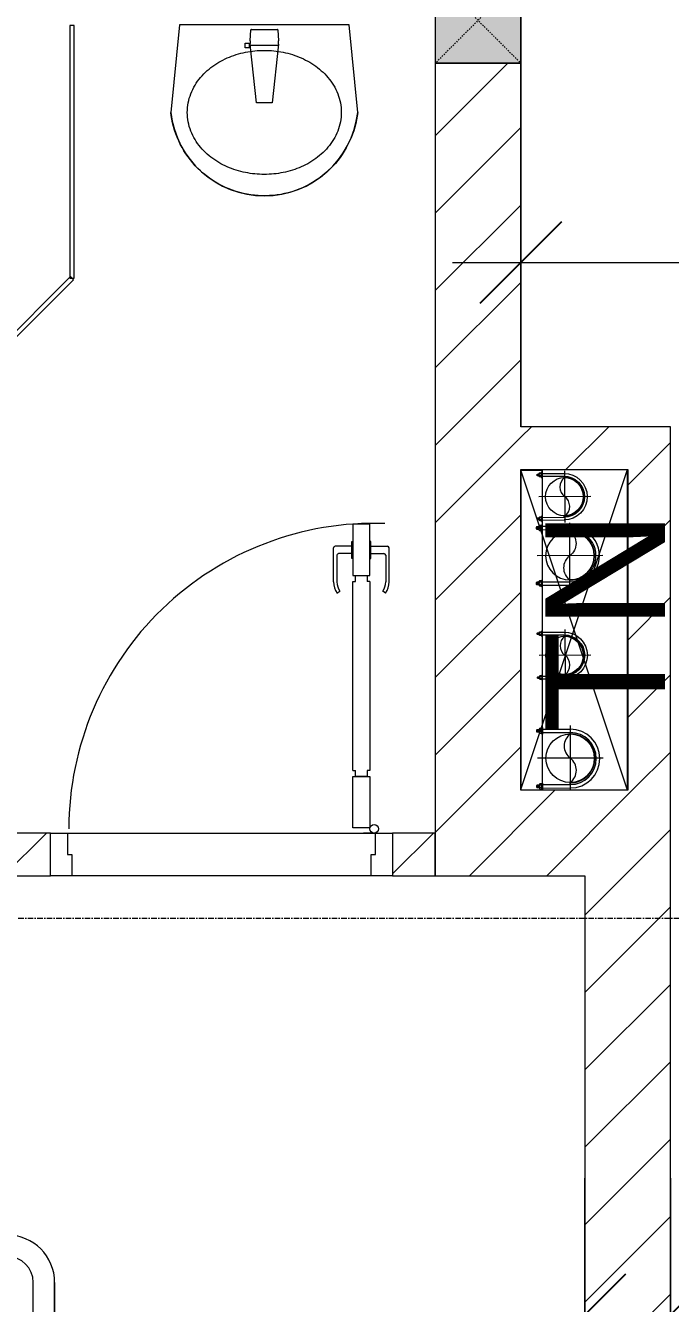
# Model space of a CAD drawing. Header units: millimetres. Extents: x 962 to 241049, y -15958 to 84407.
# Drawn here: x 104073 to 105582, y 27537 to 30525 of the extents above; entities that cross this region are included whole.
import ezdxf

# ---------------------------------------------------------------- set-up
doc = ezdxf.new("R2010")
doc.units = ezdxf.units.MM
for name, pattern in [('Dash', [6, 3, -3]), ('Grid Line', [22.225, 12.7, -3.175, 3.175, -3.175]), ('IMPORT-CENTER _3_', [10.16, 6.35, -1.27, 1.27, -1.27])]:
    doc.linetypes.add(name, pattern=pattern)
for name, color, linetype, lineweight in [('0-1', 7, 'Continuous', 5), ('0-2', 250, 'Continuous', 9), ('A-ANNO-DIMS', 211, 'Continuous', 9), ('A-ANNO-DIMS-160', 211, 'Continuous', 9), ('A-CLNG', 13, 'Continuous', 9), ('A-CLNG-PATT', 13, 'Continuous', 9), ('A-DETL-GENF-1', 9, 'Continuous', 9), ('A-DOOR-1', 254, 'Continuous', 9), ('A-DOOR-2', 9, 'Continuous', 9), ('A-FLOR', 192, 'Continuous', 9), ('A-FLOR-1', 250, 'Continuous', 9), ('A-FLOR-2', 9, 'Continuous', 9), ('A-GLAZ-CURT-1', 254, 'Continuous', 9), ('A-GLAZ-CURT-2', 9, 'Continuous', 9), ('A-WALL', 113, 'Continuous', 9), ('A-WALL-1', 253, 'Continuous', 18), ('A-WALL-2', 9, 'Continuous', 9), ('A-WALL-3', 113, 'Continuous', 18), ('A-WALL-PATT-1', 10, 'Continuous', 9), ('A-WALL-PATT-2', 111, 'Continuous', 9), ('G-ANNO-TEXT-1', 7, 'Continuous', 9), ('G-IMPT', 8, 'Continuous', 9), ('G-IMPT-2', 8, 'IMPORT-CENTER _3_', 9), ('I-FURN-1', 254, 'Continuous', 9), ('M-EQPM', 50, 'Continuous', 9), ('P-SANR-FIXT-1', 254, 'Continuous', 9), ('S-COLS', 52, 'Continuous', 9), ('S-COLS-1', 52, 'Continuous', 5), ('S-COLS-6', 52, 'Continuous', 18), ('S-COLS-7', 52, 'Dash', 9), ('S-COLS-HDLN', 52, 'Dash', 9), ('S-GRID-1', 1, 'Grid Line', 9)]:
    doc.layers.add(name, color=color, linetype=linetype, lineweight=lineweight)
doc.styles.add('Arial_10', font='arial_0.ttf', dxfattribs={"height": 280})
doc.styles.add('UTM Avo', font='UTM Avo.ttf', dxfattribs={"width": 0.9, "height": 400})
doc.dimstyles.new('1_Dim_chi_tiet_2_5', dxfattribs={"dimscale": 304.8, "dimtxt": 399.720379, "dimasz": 0.629921, "dimexe": 0.524934, "dimexo": 0.0625, "dimgap": 0.052493, "dimtad": 1, "dimdec": 0, "dimrnd": 5, "dimzin": 0, "dimdsep": 46, "dimtxsty": 'UTM Avo', "dimblk1": 'OBLIQUE', "dimblk2": 'OBLIQUE', "dimsah": 1, "dimcen": 0.09, "dimdle": 0.524934, "dimazin": 0, "dimtfac": 1, "dimtdec": 4, "dimtix": 1, "dimtmove": 0, "dimatfit": 3, "dimfxl": 1.049869, "dimfxlon": 1, "dimtvp": 1, "dimtolj": 1, "dimtzin": 0, "dimarcsym": 2})
doc.dimstyles.new('1_Dim_chi_tiet_2_5_1', dxfattribs={"dimscale": 304.8, "dimtxt": 399.720379, "dimasz": 0.629921, "dimexe": 0.524934, "dimexo": 0.0625, "dimgap": 0.052493, "dimtad": 1, "dimdec": 0, "dimrnd": 5, "dimzin": 0, "dimdsep": 46, "dimtxsty": 'UTM Avo', "dimblk1": 'OBLIQUE', "dimblk2": 'OBLIQUE', "dimsah": 1, "dimcen": 0.09, "dimdle": 0.524934, "dimazin": 0, "dimtfac": 1, "dimtdec": 4, "dimtix": 1, "dimtmove": 0, "dimatfit": 3, "dimfxl": 1.049869, "dimfxlon": 1, "dimtvp": 1, "dimtolj": 1, "dimtzin": 0, "dimarcsym": 2})
pattern_1 = [(45, (63179.03, 0), (-90.50967, 90.50967), [])]

# ---------------------------------------------------------------- blocks, each defined once
blk = doc.blocks.new('NCV_TKTC_KET CAU_rvt-1-TKCS_MB TẦNG 1')
at = {"layer": 'A-FLOR-1'}
blk.add_line((42052.7, 28736.9), (42052.7, 29486.9), dxfattribs=at)
blk = doc.blocks.new('DOOR_CW_01 CANH MO-PANEL KINH - DIG_02-800x2200-CỬA NHÔM KÍNH-401063-TKCS_MB TẦNG 1')
at = {"layer": 'A-DETL-GENF-1'}
for p, q in [((-347, -182), (-347, -62)), ((-347, -62), (-307, -62)), ((-307, -62), (-307, -182)), ((-307, -182), (-347, -182)), ((-347, -196), (-341, -196)), ((-347, -638), (-347, -196)), ((-341, -196), (-341, -182)), ((-341, -182), (-313, -182)), ((-313, -182), (-313, -196)), ((-307, -196), (-313, -196)), ((-307, -196), (-307, -638)), ((-383.9, -611.2), (-377.3, -615.8)), ((-270.1, -611.2), (-276.7, -615.8)), ((-392, -637), (-392, -716.5)), ((-384, -699.5), (-384, -637)), ((-347, -638), (-341, -638)), ((-307, -652), (-347, -652)), ((-347, -652), (-347, -772)), ((-341, -652), (-341, -638)), ((-313, -652), (-341, -652)), ((-307, -638), (-313, -638)), ((-313, -638), (-313, -652)), ((-307, -772), (-307, -652)), ((-270, -699.5), (-270, -637)), ((-262, -637), (-262, -716.5)), ((-349, -703.5), (-380, -703.5)), ((-349, -692.2), (-349, -731.8)), ((-347, -692.2), (-349, -692.2)), ((-347, -692.2), (-347, -731.8)), ((-307, -692.2), (-307, -731.8)), ((-307, -692.2), (-305, -692.2)), ((-305, -692.2), (-305, -731.8)), ((-305, -703.5), (-274, -703.5)), ((-349, -720.5), (-388, -720.5)), ((-349, -731.8), (-347, -731.8)), ((-305, -731.8), (-307, -731.8)), ((-305, -720.5), (-266, -720.5)), ((-347, -772), (-307, -772))]:
    blk.add_line(p, q, dxfattribs=at)
blk.add_circle((-357, -60), 10, dxfattribs=at)
for centre, radius, start, end in [((-357, -60), 714, 268, 0), ((-347, -637), 45, 145, 180), ((-347, -637), 37, 145, 180), ((-307, -637), 37, 0, 35), ((-307, -637), 45, 360, 35), ((-388, -716.5), 4, 180, 270), ((-380, -699.5), 4, 180, 270), ((-274, -699.5), 4, 270, 0), ((-266, -716.5), 4, 270, 0)]:
    blk.add_arc(centre, radius, start, end, dxfattribs=at)
at = {"layer": 'A-DOOR-2'}
for p, q in [((-400, -50), (-400, 50)), ((-400, 50), (-350, 50)), ((-350, 50), (-350, 0)), ((350, 0), (350, 50)), ((350, 50), (400, 50)), ((400, 50), (400, -50)), ((-360, 0), (-360, -50)), ((-350, 0), (-360, 0)), ((360, 0), (350, 0)), ((360, -50), (360, 0)), ((-360, -50), (-400, -50)), ((-357, -50), (-332, -50)), ((400, -50), (360, -50))]:
    blk.add_line(p, q, dxfattribs=at)
blk = doc.blocks.new('bonruatreo - Chậu rửa-401074-TKCS_MB TẦNG 1')
at = {"layer": 'P-SANR-FIXT-1'}
for p, q in [((198.4, 0), (-198.4, 0)), ((165, 0), (-165, 0)), ((218.6, -205), (198.4, 0)), ((-198.4, 0), (-218.6, -205)), ((-33, -37.3), (-31.4, -12.2)), ((-30.2, -11), (30.2, -11)), ((31.4, -12.2), (33, -37.3)), ((-44.7, -42.8), (-35.6, -42.8)), ((-44.7, -54.2), (-44.7, -42.8)), ((-35.6, -54.2), (-44.7, -54.2)), ((-35.6, -42.8), (-35.6, -44.2)), ((-35.6, -44.2), (-33.1, -44.2)), ((-35.6, -44.2), (-35.6, -52.9)), ((-35.6, -52.9), (-35.6, -54.2)), ((-32.2, -52.9), (-35.6, -52.9)), ((-32.2, -52.9), (-33.1, -44.2)), ((32.7, -48.5), (-32.7, -48.5)), ((-18.5, -182.5), (-32.2, -52.9)), ((33, -45.4), (18.5, -182.5)), ((18.5, -182.5), (-18.5, -182.5))]:
    blk.add_line(p, q, dxfattribs=at)
at = {"layer": 'P-SANR-FIXT-1', "flags": 128}
blk.add_lwpolyline([(218.6, -205), (217.4, -213.7), (215.9, -222.4), (214, -231), (211.8, -239.5), (209.3, -247.9), (206.4, -256.2), (203.2, -264.4), (199.6, -272.5), (195.8, -280.4), (191.6, -288.1), (187.1, -295.7), (182.3, -303.1), (177.3, -310.3), (171.9, -317.3), (166.3, -324.1), (160.4, -330.6), (154.2, -336.9), (147.8, -342.9), (141.2, -348.7), (134.3, -354.2), (127.3, -359.4), (120, -364.4), (112.5, -369), (104.9, -373.4), (97.1, -377.4), (89.1, -381.2), (81, -384.6), (72.7, -387.6), (64.4, -390.4), (55.9, -392.8), (47.3, -394.8), (38.7, -396.6), (30, -397.9), (21.3, -399), (12.5, -399.6), (3.7, -400), (-5.1, -399.9), (-13.9, -399.6), (-22.6, -398.8), (-31.4, -397.8), (-40.1, -396.3), (-48.7, -394.5), (-57.2, -392.4), (-65.7, -390), (-74, -387.2), (-82.2, -384.1), (-90.3, -380.6), (-98.3, -376.8), (-106.1, -372.7), (-113.7, -368.3), (-121.1, -363.6), (-128.4, -358.7), (-135.4, -353.4), (-142.2, -347.8), (-148.8, -342), (-155.2, -335.9), (-161.3, -329.6), (-167.2, -323), (-172.8, -316.2), (-178.1, -309.2), (-183.1, -302), (-187.8, -294.6), (-192.2, -287), (-196.4, -279.2), (-200.2, -271.3), (-203.7, -263.2), (-206.8, -255), (-209.7, -246.6), (-212.2, -238.2), (-214.3, -229.7), (-216.1, -221.1), (-217.6, -212.4), (-218.6, -205)], dxfattribs=at)
at = {"layer": 'P-SANR-FIXT-1'}
for centre, radius, start, end in [((-30.1, -12.3), 1.3, 91.2278, 176.4003), ((30.1, -12.3), 1.3, 3.5997, 88.7722), ((5.5, -41.4), 38.7, 173.966, 184.1457), ((-5.5, -41.4), 38.7, 353.966, 6.034), ((0, -180), 220, 186.525, 353.475)]:
    blk.add_arc(centre, radius, start, end, dxfattribs=at)
for points in [[(-180, -205), (-180, -197.6), (-178.6, -182.7), (-172.4, -161.2), (-162.5, -141.1), (-149.4, -123), (-133.8, -107), (-116.1, -93.4), (-96.9, -82.1), (-76.5, -73.2), (-55.2, -66.5), (-33.3, -62.1), (-11.2, -59.9), (11.1, -59.9), (33.3, -62.1), (55.2, -66.5), (76.5, -73.2), (96.9, -82.1), (116.1, -93.4), (133.8, -107.1), (149.5, -123), (162.5, -141.2), (172.4, -161.2), (178.6, -182.7), (180, -197.6), (180, -205)], [(180, -205), (180, -212.4), (178.6, -227.3), (172.4, -248.8), (162.5, -268.8), (149.5, -287), (133.8, -302.9), (116.1, -316.6), (96.9, -327.9), (76.5, -336.8), (55.2, -343.5), (33.3, -347.9), (11.1, -350.1), (-11.2, -350.1), (-33.3, -347.9), (-55.2, -343.5), (-76.5, -336.8), (-96.9, -327.9), (-116.1, -316.6), (-133.8, -303), (-149.4, -287), (-162.5, -268.9), (-172.4, -248.8), (-178.6, -227.3), (-180, -212.4), (-180, -205)]]:
    blk.add_open_spline(points, degree=3, dxfattribs=at)
blk = doc.blocks.new('System Panel - Glazed-850628-TKCS_MB TẦNG 1')
at = {"layer": 'A-GLAZ-CURT-2'}
for p, q in [((295.3, 5), (-295.3, 5)), ((-295.3, 5), (-295.3, -5)), ((295.3, -5), (295.3, 5)), ((-295.3, -5), (295.3, -5))]:
    blk.add_line(p, q, dxfattribs=at)
blk = doc.blocks.new('System Panel - Glazed-850629-TKCS_MB TẦNG 1')
at = {"layer": 'A-GLAZ-CURT-2'}
for p, q in [((316.6, 5), (-316.6, 5)), ((-316.6, 5), (-316.6, -5)), ((316.6, -5), (316.6, 5)), ((-316.6, -5), (316.6, -5))]:
    blk.add_line(p, q, dxfattribs=at)
blk = doc.blocks.new('GIUONG NGU-2TAB-1600x2000 - GIUONG NGU-2TAB-1600x2000-851491-TKCS_MB TẦNG 1')
at = {"layer": 'I-FURN-1'}
for p, q in [((569.6, 2050), (1997.1, 2050)), ((1997.1, 2050), (569.6, 2050)), ((1997.1, 2000), (569.6, 2000)), ((458.5, 50), (458.5, 1938.9)), ((458.5, 1938.9), (458.5, 50)), ((508.5, 1938.9), (508.5, 100)), ((2058.2, 100), (2058.2, 1938.9)), ((2108.2, 1938.9), (2108.2, 50)), ((2108.2, 50), (2108.2, 1938.9)), ((8.5, 50), (8.5, 450.3)), ((8.5, 450.3), (458.5, 450.3)), ((8.5, 450.3), (458.5, 450.3)), ((8.5, 50), (8.5, 450.3)), ((458.5, 450.3), (458.5, 50)), ((458.5, 450.3), (458.5, 50)), ((2108.2, 50), (2108.2, 450.3)), ((2108.2, 450.3), (2558.2, 450.3)), ((2108.2, 450.3), (2108.2, 50)), ((2558.2, 450.3), (2108.2, 450.3)), ((2558.2, 450.3), (2558.2, 50)), ((2558.2, 50), (2558.2, 450.3)), ((233.5, 86.8), (233.5, 413.5)), ((2333.2, 86.8), (2333.2, 413.5)), ((120.2, 250.2), (346.8, 250.2)), ((2446.5, 250.2), (2219.8, 250.2)), ((508.5, 100), (2058.2, 100)), ((458.5, 50), (8.5, 50)), ((8.5, 0), (8.5, 50)), ((8.5, 50), (458.5, 50)), ((458.5, 50), (8.5, 50)), ((2108.2, 50), (458.5, 50)), ((458.5, 50), (458.5, 0)), ((458.5, 0), (458.5, 50)), ((458.5, 50), (2108.2, 50)), ((458.5, 50), (2108.2, 50)), ((2558.2, 50), (2108.2, 50)), ((2108.2, 50), (2558.2, 50)), ((2108.2, 0), (2108.2, 50)), ((2108.2, 50), (2108.2, 0)), ((2108.2, 50), (2558.2, 50)), ((2558.2, 50), (2558.2, 0)), ((458.5, 0), (8.5, 0)), ((2108.2, 0), (458.5, 0)), ((458.5, 0), (2108.2, 0)), ((2558.2, 0), (2108.2, 0))]:
    blk.add_line(p, q, dxfattribs=at)
for centre in [(233.5, 250.2), (2333.2, 250.2)]:
    blk.add_circle(centre, 150.7, dxfattribs=at)
for centre, radius, start, end in [((569.6, 1938.9), 111.1, 90, 180), ((569.6, 1938.9), 111.1, 90, 180), ((1997.1, 1938.9), 111.1, 0, 90), ((1997.1, 1938.9), 111.1, 360, 90), ((569.6, 1938.9), 61.1, 90, 180), ((1997.1, 1938.9), 61.1, 360, 90)]:
    blk.add_arc(centre, radius, start, end, dxfattribs=at)
blk = doc.blocks.new('NCV_TKTC_TANG 1_rvt-1-TKCS_MB TẦNG 1')
at = {"layer": 'A-WALL-PATT-1'}
h = blk.add_hatch(dxfattribs=at)
h.set_pattern_fill('FP_1', color=256, style=0, pattern_type=2)
h.set_pattern_definition([(45, (0, 0), (-90.50967, 90.50967), [])])
h.paths.add_polyline_path([(40052.6, 28536.9), (40952.6, 28536.9), (40952.6, 28636.9), (40052.6, 28636.9)])
h.paths.add_polyline_path([(41752.6, 28536.9), (41852.6, 28536.9), (41852.6, 28636.9), (41752.6, 28636.9)])
at = {"layer": 'A-FLOR-2'}
blk.add_line((41702.6, 28536.9), (41002.6, 28536.9), dxfattribs=at)
at = {"layer": 'A-WALL-1'}
for p, q in [((40952.6, 28636.9), (40052.6, 28636.9)), ((40952.6, 28536.9), (40952.6, 28636.9)), ((41852.6, 28636.9), (41752.6, 28636.9)), ((41752.6, 28636.9), (41752.6, 28536.9)), ((41852.6, 28536.9), (41852.6, 28636.9)), ((40052.6, 28536.9), (40952.6, 28536.9)), ((41752.6, 28536.9), (41852.6, 28536.9))]:
    blk.add_line(p, q, dxfattribs=at)
at = {"layer": 'A-WALL-2'}
for p, q in [((40992.6, 28636.9), (41712.6, 28636.9)), ((41702.6, 28536.9), (41002.6, 28536.9))]:
    blk.add_line(p, q, dxfattribs=at)
at = {"layer": 'A-DOOR-1', "rotation": 180}
blk.add_blockref('DOOR_CW_01 CANH MO-PANEL KINH - DIG_02-800x2200-CỬA NHÔM KÍNH-401063-TKCS_MB TẦNG 1', (41352.6, 28586.9), dxfattribs=at)
at = {"layer": 'A-GLAZ-CURT-1'}
for name, p, rotation in [('System Panel - Glazed-850628-TKCS_MB TẦNG 1', (41002.6, 30229.6), 269.9999999999991), ('System Panel - Glazed-850629-TKCS_MB TẦNG 1', (40778.7, 29710.4), 224.9999999999989)]:
    blk.add_blockref(name, p, dxfattribs=dict(at, rotation=rotation))
at = {"layer": 'I-FURN-1'}
blk.add_blockref('GIUONG NGU-2TAB-1600x2000 - GIUONG NGU-2TAB-1600x2000-851491-TKCS_MB TẦNG 1', (38854.1, 25646.9), dxfattribs=at)
at = {"layer": 'P-SANR-FIXT-1'}
blk.add_blockref('bonruatreo - Chậu rửa-401074-TKCS_MB TẦNG 1', (41452.6, 30526.9), dxfattribs=at)
blk = doc.blocks.new('TKTC_XREF_251221_MB TANG 1 - TKTC_XREF_260130_MB TANG 1_dwg_CUM U_DN100-4202115-TKCS_MB TẦNG 1')
at = {"layer": 'G-IMPT'}
blk.add_hatch(color=256, dxfattribs=at).paths.add_polyline_path([(0, -61), (0, -57), (14.8, -55.1), (28.5, -49.4), (40.3, -40.3), (49.4, -28.5), (55.1, -14.8), (57, 0), (55.1, 14.8), (49.4, 28.5), (40.3, 40.3), (28.5, 49.4), (14.8, 55.1), (0, 57), (0, 61), (15.8, 58.9), (30.5, 52.8), (43.1, 43.1), (52.8, 30.5), (58.9, 15.8), (61, 0), (58.9, -15.8), (52.8, -30.5), (43.1, -43.1), (30.5, -52.8), (15.8, -58.9)])
for p, q in [((-79.1, 66.6), (-79.1, 63.4)), ((-76.6, 66.6), (-76.6, 63.4)), ((-74.6, 66.6), (-74.6, 63.4)), ((-72.7, 69.3), (-72.7, 60.7)), ((-66.9, 67.9), (-71.7, 67.9)), ((-66.9, 62.1), (-71.7, 62.1)), ((-65, 69), (0, 69)), ((-79.1, -63.4), (-79.1, -66.6)), ((-76.6, -63.4), (-76.6, -66.6)), ((-74.6, -63.4), (-74.6, -66.6)), ((-72.7, -60.7), (-72.7, -69.3)), ((-66.9, -62.1), (-71.7, -62.1)), ((-66.9, -67.9), (-71.7, -67.9)), ((-65, -69), (0, -69))]:
    blk.add_line(p, q, dxfattribs=at)
at = {"layer": 'G-IMPT', "flags": 128}
for points in [[(-72.7, 67.6), (-78.1, 67.6), (-78.1, 62.4), (-72.7, 62.4)], [(-71.7, 59.2), (-66.9, 59.2), (-66.9, 70.8), (-71.7, 70.8)], [(-66.9, 70.8), (-66.9, 72.7), (-65, 72.7), (-65, 57.3), (-66.9, 57.3), (-66.9, 59.2)], [(-65, 61), (0, 61), (0, 57)], [(-72.7, -62.4), (-78.1, -62.4), (-78.1, -67.6), (-72.7, -67.6)], [(-71.7, -70.8), (-66.9, -70.8), (-66.9, -59.2), (-71.7, -59.2)], [(-66.9, -59.2), (-66.9, -57.3), (-65, -57.3), (-65, -72.7), (-66.9, -72.7), (-66.9, -70.8)], [(-65, -61), (0, -61), (0, -57)]]:
    blk.add_lwpolyline(points, dxfattribs=at)
at = {"layer": 'G-IMPT'}
for centre, radius, start, end in [((-78.1, 66.6), 0.96, 90, 180), ((-78.1, 63.4), 0.96, 180, 270), ((-71.1, 69.3), 1.56, 112.6199, 247.3801), ((-67.9, 65), 4.8, 143.1301, 216.8699), ((-71.1, 60.7), 1.56, 112.6199, 247.3801), ((0, 0), 69, 270, 90), ((0, 0), 61, 270, 90), ((0, 0), 57, 270, 90), ((-78.1, -63.4), 0.96, 90, 180), ((-78.1, -66.6), 0.96, 180, 270), ((-71.1, -60.7), 1.56, 112.6199, 247.3801), ((-67.9, -65), 4.8, 143.1301, 216.8699), ((-71.1, -69.3), 1.56, 112.6199, 247.3801)]:
    blk.add_arc(centre, radius, start, end, dxfattribs=at)
blk = doc.blocks.new('TKTC_XREF_251221_MB TANG 1 - TKTC_XREF_260130_MB TANG 1_dwg_$cc-4202117-TKCS_MB TẦNG 1')
at = {"layer": 'G-IMPT'}
blk.add_circle((0, 0), 0.5, dxfattribs=at)
for centre, radius, start, end in [((0, 0), 0.5, 90, 270), ((0.188, 0.25), 0.313, 126.8699, 233.1301), ((-0.188, -0.25), 0.313, 306.8699, 53.1301)]:
    blk.add_arc(centre, radius, start, end, dxfattribs=at)
at = {"layer": 'G-IMPT-2'}
for p, q in [((0, -0.673), (0, 0.673)), ((-0.673, 0), (0.673, 0))]:
    blk.add_line(p, q, dxfattribs=at)
blk = doc.blocks.new('TKTC_XREF_251221_MB TANG 1 - TKTC_XREF_260130_MB TANG 1_dwg_$cc-4202122-TKCS_MB TẦNG 1')
at = {"layer": 'G-IMPT'}
blk.add_circle((0, 0), 0.5, dxfattribs=at)
for centre, radius, start, end in [((0, 0), 0.5, 90, 270), ((0.188, 0.25), 0.313, 126.8699, 233.1301), ((-0.188, -0.25), 0.313, 306.8699, 53.1301)]:
    blk.add_arc(centre, radius, start, end, dxfattribs=at)
at = {"layer": 'G-IMPT-2'}
for p, q in [((0, -0.673), (0, 0.673)), ((-0.673, 0), (0.673, 0))]:
    blk.add_line(p, q, dxfattribs=at)
blk = doc.blocks.new('TKTC_XREF_251221_MB TANG 1 - TKTC_XREF_260130_MB TANG 1_dwg_CUM U_DN100-4202112-TKCS_MB TẦNG 1')
at = {"layer": 'G-IMPT'}
blk.add_hatch(color=256, dxfattribs=at).paths.add_polyline_path([(0, 61), (0, 57), (14.8, 55.1), (28.5, 49.4), (40.3, 40.3), (49.4, 28.5), (55.1, 14.8), (57, 0), (55.1, -14.8), (49.4, -28.5), (40.3, -40.3), (28.5, -49.4), (14.8, -55.1), (0, -57), (0, -61), (15.8, -58.9), (30.5, -52.8), (43.1, -43.1), (52.8, -30.5), (59.7, -9.6), (61, 0), (58.9, 15.8), (52.8, 30.5), (43.1, 43.1), (30.5, 52.8), (15.8, 58.9)])
for p, q in [((-79.1, 66.6), (-79.1, 63.4)), ((-76.6, 66.6), (-76.6, 63.4)), ((-74.6, 66.6), (-74.6, 63.4)), ((-72.7, 69.3), (-72.7, 60.7)), ((-66.9, 67.9), (-71.7, 67.9)), ((-66.9, 62.1), (-71.7, 62.1)), ((-65, 69), (0, 69)), ((-79.1, -63.4), (-79.1, -66.6)), ((-76.6, -63.4), (-76.6, -66.6)), ((-74.6, -63.4), (-74.6, -66.6)), ((-72.7, -60.7), (-72.7, -69.3)), ((-66.9, -62.1), (-71.7, -62.1)), ((-66.9, -67.9), (-71.7, -67.9)), ((-65, -69), (0, -69))]:
    blk.add_line(p, q, dxfattribs=at)
at = {"layer": 'G-IMPT', "flags": 128}
for points in [[(-72.7, 67.6), (-78.1, 67.6), (-78.1, 62.4), (-72.7, 62.4)], [(-71.7, 59.2), (-66.9, 59.2), (-66.9, 70.8), (-71.7, 70.8)], [(-66.9, 70.8), (-66.9, 72.7), (-65, 72.7), (-65, 57.3), (-66.9, 57.3), (-66.9, 59.2)], [(-65, 61), (0, 61), (0, 57)], [(-71.7, -70.8), (-66.9, -70.8), (-66.9, -59.2), (-71.7, -59.2)], [(-66.9, -59.2), (-66.9, -57.3), (-65, -57.3), (-65, -72.7), (-66.9, -72.7), (-66.9, -70.8)], [(-65, -61), (0, -61), (0, -57)], [(-72.7, -62.4), (-78.1, -62.4), (-78.1, -67.6), (-72.7, -67.6)]]:
    blk.add_lwpolyline(points, dxfattribs=at)
at = {"layer": 'G-IMPT'}
for centre, radius, start, end in [((-78.1, 66.6), 0.96, 90, 180), ((-78.1, 63.4), 0.96, 180, 270), ((-71.1, 69.3), 1.56, 112.6199, 247.3801), ((-67.9, 65), 4.8, 143.1301, 216.8699), ((-71.1, 60.7), 1.56, 112.6199, 247.3801), ((0, 0), 69, 270, 90), ((0, 0), 61, 270, 90), ((0, 0), 57, 270, 90), ((-71.1, -60.7), 1.56, 112.6199, 247.3801), ((-78.1, -63.4), 0.96, 90, 180), ((-78.1, -66.6), 0.96, 180, 270), ((-67.9, -65), 4.8, 143.1301, 216.8699), ((-71.1, -69.3), 1.56, 112.6199, 247.3801)]:
    blk.add_arc(centre, radius, start, end, dxfattribs=at)
blk = doc.blocks.new('TKTC_XREF_251221_MB TANG 1 - TKTC_XREF_260130_MB TANG 1_dwg_$cc-4202123-TKCS_MB TẦNG 1')
at = {"layer": 'G-IMPT'}
blk.add_circle((0, 0), 0.5, dxfattribs=at)
for centre, radius, start, end in [((0, 0), 0.5, 90, 270), ((0.188, 0.25), 0.313, 126.8699, 233.1301), ((-0.188, -0.25), 0.313, 306.8699, 53.1301)]:
    blk.add_arc(centre, radius, start, end, dxfattribs=at)
at = {"layer": 'G-IMPT-2'}
for p, q in [((0, -0.673), (0, 0.66)), ((-0.673, 0), (0.673, 0))]:
    blk.add_line(p, q, dxfattribs=at)
blk = doc.blocks.new('TKTC_XREF_251221_MB TANG 1 - TKTC_XREF_260130_MB TANG 1_dwg_$cc-4202118-TKCS_MB TẦNG 1')
at = {"layer": 'G-IMPT'}
blk.add_circle((0, 0), 0.5, dxfattribs=at)
for centre, radius, start, end in [((0, 0), 0.5, 90, 270), ((0.188, 0.25), 0.313, 126.8699, 233.1301), ((-0.188, -0.25), 0.313, 306.8699, 53.1301)]:
    blk.add_arc(centre, radius, start, end, dxfattribs=at)
at = {"layer": 'G-IMPT-2'}
for p, q in [((0, -0.673), (0, 0.673)), ((-0.673, 0), (0.673, 0))]:
    blk.add_line(p, q, dxfattribs=at)
blk = doc.blocks.new('TKTC_XREF_251221_MB TANG 1 - TKTC_XREF_260130_MB TANG 1_dwg-4202109-TKCS_MB TẦNG 1')
at = {"layer": 'G-IMPT'}
blk.add_line((-161098.3, -372609.7), (-161098.3, -371861.5), dxfattribs=at)
at = {"layer": 'G-IMPT', "flags": 128}
blk.add_lwpolyline([(-161099.1, -371861.5), (-161049.2, -371861.8), (-161049.2, -372609.7)], dxfattribs=at)
at = {"extrusion": (0, 0, -1)}
for name, p, xscale, yscale, zscale, rotation in [('TKTC_XREF_251221_MB TANG 1 - TKTC_XREF_260130_MB TANG 1_dwg_CUM U_DN100-4202115-TKCS_MB TẦNG 1', (160998.2, -371923.3), 0.7894736842105257, 0.7894736842105257, -0.7894736842105257, 179.5802210006296), ('TKTC_XREF_251221_MB TANG 1 - TKTC_XREF_260130_MB TANG 1_dwg_$cc-4202122-TKCS_MB TẦNG 1', (160984.1, -372061.2), 113.7150000000092, 113.7150000000092, -113.7150000000092, 359.9532564459116), ('TKTC_XREF_251221_MB TANG 1 - TKTC_XREF_260130_MB TANG 1_dwg_CUM U_DN100-4202115-TKCS_MB TẦNG 1', (160997.8, -372294.4), 0.7894736842105257, 0.7894736842105257, -0.7894736842105257, 179.5802210006296)]:
    blk.add_blockref(name, p, dxfattribs=dict(at, xscale=xscale, yscale=yscale, zscale=zscale, rotation=rotation))
for name, p, xscale, yscale, zscale, rotation in [('TKTC_XREF_251221_MB TANG 1 - TKTC_XREF_260130_MB TANG 1_dwg_$cc-4202117-TKCS_MB TẦNG 1', (-160996.2, -371923.3), 90.00000000005133, 90.00000000005133, 90.00000000005133, 180.4197789977763), ('TKTC_XREF_251221_MB TANG 1 - TKTC_XREF_260130_MB TANG 1_dwg_CUM U_DN100-4202112-TKCS_MB TẦNG 1', (-160984.1, -372061.2), 0.9974999999999966, 0.9974999999999966, 0.9974999999999966, 0.04674355648990237), ('TKTC_XREF_251221_MB TANG 1 - TKTC_XREF_260130_MB TANG 1_dwg_$cc-4202118-TKCS_MB TẦNG 1', (-160995.8, -372294.4), 90.00000000005133, 90.00000000005133, 90.00000000005133, 180.4197789977763), ('TKTC_XREF_251221_MB TANG 1 - TKTC_XREF_260130_MB TANG 1_dwg_CUM U_DN100-4202112-TKCS_MB TẦNG 1', (-160983.3, -372535.6), 0.9975000000000005, 0.9975000000000005, 0.9975000000000005, 0.04674355613123519), ('TKTC_XREF_251221_MB TANG 1 - TKTC_XREF_260130_MB TANG 1_dwg_$cc-4202123-TKCS_MB TẦNG 1', (-160983.3, -372534.7), 113.7150000000092, 113.7150000000092, 113.7150000000092, 180.0447608815844)]:
    blk.add_blockref(name, p, dxfattribs=dict(xscale=xscale, yscale=yscale, zscale=zscale, rotation=rotation))
blk = doc.blocks.new('TKTC_XREF_251221_MB TANG 1 - TKTC_XREF_251221_MB TANG 1-2038492-TKCS_MB TẦNG 1')
blk.add_blockref('TKTC_XREF_251221_MB TANG 1 - TKTC_XREF_260130_MB TANG 1_dwg-4202109-TKCS_MB TẦNG 1', (169499.1, 384109.7))
blk = doc.blocks.new('G1_SOF - BO TRU - 200x200-3050151-TKCS_MB TẦNG 1')
at = {"layer": 'S-COLS-HDLN'}
for p, q in [((-100, 100), (100, -100)), ((100, 100), (-100, -100))]:
    blk.add_line(p, q, dxfattribs=at)
blk = doc.blocks.new('DIMBLOCK160-TKCS_MB TẦNG 1')
at = {"layer": 'A-ANNO-DIMS-160'}
for p, q in [((105231.6, 30290.8), (105231.6, 29810.8)), ((105231.6, 29970.8), (105231.6, 30290.8)), ((107631.6, 30290.8), (107631.6, 29810.8)), ((107631.6, 29970.8), (107631.6, 30290.8)), ((105071.6, 29970.8), (107791.6, 29970.8))]:
    blk.add_line(p, q, dxfattribs=at)
at = {"layer": 'A-ANNO-DIMS-160', "lineweight": 25}
for p, q in [((105231.6, 29970.8), (105327.6, 30066.8)), ((107631.6, 29970.8), (107727.6, 30066.8)), ((105231.6, 29970.8), (105135.6, 29874.8)), ((107631.6, 29970.8), (107535.6, 29874.8))]:
    blk.add_line(p, q, dxfattribs=at)
at = {"layer": 'A-ANNO-DIMS-160', "color": 0, "insert": (105883.8, 30490.4), "char_height": 400, "width": 1314.636, "attachment_point": 1, "line_spacing_factor": 1.110334, "style": 'UTM Avo'}
blk.add_mtext('2400', dxfattribs=at)
blk = doc.blocks.new('_Oblique')
at = {"color": 0, "linetype": 'ByBlock', "lineweight": -2}
blk.add_line((-0.5, -0.5), (0.5, 0.5), dxfattribs=at)
blk = doc.blocks.new('DIMBLOCK319-TKCS_MB TẦNG 1')
at = {"layer": 'A-ANNO-DIMS-160'}
for p, q in [((105581.6, 27830), (105581.6, 27350)), ((105581.6, 27510), (105581.6, 27830)), ((107631.6, 27830), (107631.6, 27350)), ((107631.6, 27510), (107631.6, 27830)), ((105421.6, 27510), (107791.6, 27510))]:
    blk.add_line(p, q, dxfattribs=at)
at = {"layer": 'A-ANNO-DIMS-160', "lineweight": 25}
for p, q in [((105581.6, 27510), (105677.6, 27606)), ((107631.6, 27510), (107727.6, 27606)), ((105581.6, 27510), (105485.6, 27414)), ((107631.6, 27510), (107535.6, 27414))]:
    blk.add_line(p, q, dxfattribs=at)
at = {"layer": 'A-ANNO-DIMS-160', "color": 0, "insert": (106058.8, 28029.7), "char_height": 400, "width": 1314.636, "attachment_point": 1, "line_spacing_factor": 1.110334, "style": 'UTM Avo'}
blk.add_mtext('2050', dxfattribs=at)
blk = doc.blocks.new('DIMBLOCK355-TKCS_MB TẦNG 1')
at = {"layer": 'A-ANNO-DIMS-160'}
for p, q in [((97031.7, 27830), (97031.7, 27350)), ((97031.7, 27510), (97031.7, 27830)), ((105381.6, 27830), (105381.6, 27350)), ((105381.6, 27510), (105381.6, 27830)), ((96871.7, 27510), (105541.6, 27510))]:
    blk.add_line(p, q, dxfattribs=at)
at = {"layer": 'A-ANNO-DIMS-160', "lineweight": 25}
for p, q in [((97031.7, 27510), (97127.7, 27606)), ((105381.6, 27510), (105477.6, 27606)), ((97031.7, 27510), (96935.7, 27414)), ((105381.6, 27510), (105285.6, 27414))]:
    blk.add_line(p, q, dxfattribs=at)
at = {"layer": 'A-ANNO-DIMS-160', "color": 0, "insert": (100658.9, 28029.7), "char_height": 400, "width": 1314.636, "attachment_point": 1, "line_spacing_factor": 1.110334, "style": 'UTM Avo'}
blk.add_mtext('8350', dxfattribs=at)

msp = doc.modelspace()

# ---------------------------------------------------------------- hatches: boundary and pattern name
at = {"layer": 'A-CLNG-PATT'}
h = msp.add_hatch(color=256, dxfattribs=at)
h.paths.add_polyline_path([(105481.4, 28736.9), (105481.6, 28737), (105481.4, 28737.2)])
h.paths.add_polyline_path([(143531.6, 32736.9), (143531.6, 33436.9), (142231.6, 33436.9), (142231.6, 32737.4), (143474.9, 32736.9)])
h.paths.add_polyline_path([(142031.6, 32737.4), (142031.6, 33436.9), (140711.6, 33436.9), (140711.6, 33536.9), (140706.6, 33536.9), (140706.6, 32737.4), (141862.9, 32737.4)])
h.paths.add_polyline_path([(168006.6, 43237.7), (168006.7, 43237.7), (168006.6, 43436.9)])
at = {"layer": 'A-WALL-PATT-2'}
h = msp.add_hatch(dxfattribs=at)
h.set_pattern_fill('FP_1', color=256, style=0, pattern_type=2)
h.set_pattern_definition(pattern_1)
h.paths.add_polyline_path([(105031.6, 29586.9), (105231.6, 29586.9), (105231.6, 30437), (105031.6, 30437), (105031.6, 29966)])
h.paths.add_polyline_path([(105231.6, 30637), (105231.6, 32395.3), (105031.6, 32395.3), (105031.6, 30637)])
h.paths.add_polyline_path([(105031.6, 33485.3), (105231.6, 33485.3), (105231.6, 33636.9), (105031.6, 33636.9)])
h = msp.add_hatch(dxfattribs=at)
h.set_pattern_fill('FP_1', color=256, style=0, pattern_type=2)
h.set_pattern_definition(pattern_1)
h.paths.add_polyline_path([(105231.6, 28736.9), (105231.6, 29586.9), (105031.6, 29586.9), (105031.6, 28736.9), (105189.3, 28736.9)])
h = msp.add_hatch(dxfattribs=at)
h.set_pattern_fill('FP_1', color=256, style=0, pattern_type=2)
h.set_pattern_definition(pattern_1)
h.paths.add_polyline_path([(105481.6, 29486.9), (105581.6, 29486.9), (105581.6, 29586.9), (105231.6, 29586.9), (105231.6, 29486.9)])
h = msp.add_hatch(dxfattribs=at)
h.set_pattern_fill('FP_1', color=256, style=0, pattern_type=2)
h.set_pattern_definition(pattern_1)
h.paths.add_polyline_path([(105581.6, 28736.9), (105581.6, 29486.9), (105481.6, 29486.9), (105481.6, 28736.9)])
h = msp.add_hatch(dxfattribs=at)
h.set_pattern_fill('FP_1', color=256, style=0, pattern_type=2)
h.set_pattern_definition(pattern_1)
h.paths.add_polyline_path([(105581.6, 28536.9), (105581.6, 28736.9), (105031.6, 28736.9), (105031.6, 28536.9), (105381.6, 28536.9)])
h = msp.add_hatch(dxfattribs=at)
h.set_pattern_fill('FP_1', color=256, style=0, pattern_type=2)
h.set_pattern_definition(pattern_1)
h.paths.add_polyline_path([(105381.6, 25636.9), (105581.6, 25636.9), (105581.6, 28536.9), (105381.6, 28536.9), (105381.6, 25733.3)])
at = {"layer": 'S-COLS-1'}
msp.add_hatch(color=256, dxfattribs=at).paths.add_polyline_path([(105231.6, 30437), (105231.6, 30637), (105031.6, 30637), (105031.6, 30437), (105189.3, 30437)])

# ---------------------------------------------------------------- linework, layer by layer
at = {"layer": '0-2'}
for p, q in [((105231.6, 28738.6), (105481.4, 29486.9)), ((105481.4, 28736.9), (105231.6, 29485.2)), ((105481.4, 28736.9), (105481.4, 29486.9))]:
    msp.add_line(p, q, dxfattribs=at)
at = {"layer": 'A-CLNG'}
msp.add_line((105481.4, 29486.9), (105481.4, 28736.9), dxfattribs=at)
at = {"layer": 'A-FLOR'}
msp.add_line((105231.7, 33636.9), (105231.7, 29586.9), dxfattribs=at)
at = {"layer": 'A-WALL'}
msp.add_line((105231.6, 30437), (105031.6, 30437), dxfattribs=at)
at = {"layer": 'A-WALL-3'}
for p, q in [((105031.6, 30437), (105031.6, 28536.9)), ((105231.6, 29586.9), (105231.6, 30437)), ((105581.6, 29586.9), (105231.6, 29586.9)), ((105581.6, 25436.9), (105581.6, 29586.9)), ((105231.6, 29486.9), (105481.6, 29486.9)), ((105231.6, 28736.9), (105231.6, 29486.9)), ((105481.6, 29486.9), (105481.6, 28736.9)), ((105481.6, 28736.9), (105231.6, 28736.9)), ((105031.6, 28536.9), (105381.6, 28536.9)), ((105381.6, 28536.9), (105381.6, 25636.9))]:
    msp.add_line(p, q, dxfattribs=at)
at = {"layer": 'S-COLS'}
msp.add_line((105031.6, 30437), (105231.6, 30437), dxfattribs=at)
at = {"layer": 'S-COLS-6'}
for p, q in [((105031.6, 30637), (105031.6, 30437)), ((105231.6, 30437), (105231.6, 30637))]:
    msp.add_line(p, q, dxfattribs=at)
at = {"layer": 'S-GRID-1'}
msp.add_line((192368.8, 28436.9), (96265.8, 28436.9), dxfattribs=at)

# ---------------------------------------------------------------- block references
at = {"layer": '0-1'}
for name in ['NCV_TKTC_KET CAU_rvt-1-TKCS_MB TẦNG 1', 'NCV_TKTC_TANG 1_rvt-1-TKCS_MB TẦNG 1']:
    msp.add_blockref(name, (63179, 0), dxfattribs=at)
at = {"layer": 'M-EQPM'}
msp.add_blockref('TKTC_XREF_251221_MB TANG 1 - TKTC_XREF_251221_MB TANG 1-2038492-TKCS_MB TẦNG 1', (96831.6, 17236.9), dxfattribs=at)
at = {"layer": 'S-COLS-7'}
msp.add_blockref('G1_SOF - BO TRU - 200x200-3050151-TKCS_MB TẦNG 1', (105131.6, 30537), dxfattribs=at)

# ---------------------------------------------------------------- texts
at = {"layer": 'G-ANNO-TEXT-1', "insert": (105429, 29132.2), "char_height": 280, "width": 624, "attachment_point": 5, "rotation": 90, "line_spacing_factor": 0.936439, "style": 'Arial_10'}
msp.add_mtext('\\pt79.9988,160.0004,239.9992,320.0008,399.9996,480.0012,560,639.9988,720.0004,799.9992,880.0008,959.9996,1040.0012,1120,1199.9988,1280.0004,1359.9992,1440.0008,1519.9996,1600.0012,1680,1759.9988,1840.0004,1919.9992,2000.0008,2079.9996,2160.0012,2240,2319.9988,2400.0004,2479.9992,2560.0008;TN', dxfattribs=at)

# ---------------------------------------------------------------- dimensions: what is measured, and where the dimension line sits
at = {"layer": 'A-ANNO-DIMS'}
for base, p1, p2, dimstyle, override, picture, middle in [((107631.6, 29970.8), (105231.6, 30290.8), (107631.6, 30290.8), '1_Dim_chi_tiet_2_5', {"dimpost": '<>', "dimfxl": 2400}, 'DIMBLOCK160-TKCS_MB TẦNG 1', (106431.6, 30193.8)), ((105381.6, 27510), (97031.7, 27830), (105381.6, 27830), '1_Dim_chi_tiet_2_5_1', {"dimpost": '<>', "dimfxl": 8349.928669}, 'DIMBLOCK355-TKCS_MB TẦNG 1', (101206.6, 27733)), ((107631.6, 27510), (105581.6, 27830), (107631.6, 27830), '1_Dim_chi_tiet_2_5_1', {"dimpost": '<>', "dimfxl": 2050}, 'DIMBLOCK319-TKCS_MB TẦNG 1', (106606.6, 27733))]:
    dim = msp.add_linear_dim(base=base, p1=p1, p2=p2, dimstyle=dimstyle, override=override, dxfattribs=at)
    dim.commit()
    dim.dimension.update_dxf_attribs({"geometry": picture, "text_midpoint": middle})

doc.saveas('drawing.dxf')
